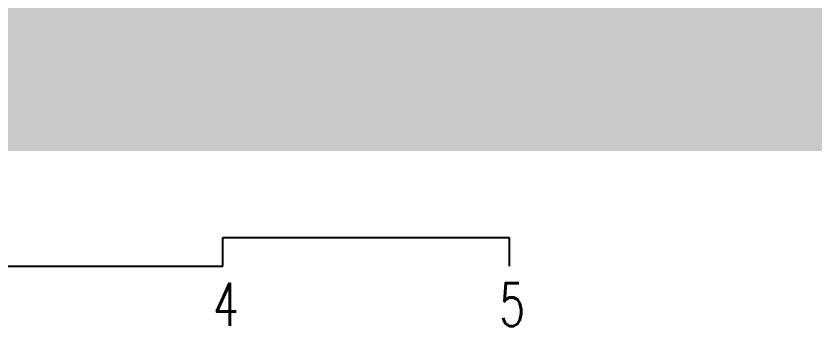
# Model space of a CAD drawing. Header units: metres. Extents: x -442 to 316, y -503 to 125.
# Drawn here: x 92.898 to 95.686, y -299.908 to -298.825 of the extents above; entities that cross this region are included whole.
import ezdxf

# ---------------------------------------------------------------- set-up
doc = ezdxf.new("R2010")
doc.units = ezdxf.units.M
for name, color, linetype in [('popis', 6, 'Continuous'), ('SRAFA', 251, 'Continuous'), ('SRAFY', 3, 'Continuous')]:
    doc.layers.add(name, color=color, linetype=linetype)
doc.styles.add('ROMANS', font='romans.shx', dxfattribs={"width": 0.7})

msp = doc.modelspace()

# ---------------------------------------------------------------- hatches: boundary and pattern name
at = {"layer": 'SRAFA', "linetype": 'Continuous'}
msp.add_hatch(color=256, dxfattribs=at).paths.add_polyline_path([(108.638606, -298.296843), (100.070766, -298.296843), (100.070766, -298.796843), (89.620766, -298.796843), (89.620766, -298.296843), (87.115319, -298.296843), (87.115319, -299.296898), (108.638606, -299.296898)])

# ---------------------------------------------------------------- linework, layer by layer
at = {"layer": 'SRAFY', "linetype": 'Continuous'}
for p, q in [((93.620766, -299.698997), (93.620766, -299.598997)), ((93.620766, -299.598997), (94.620766, -299.598997)), ((94.620766, -299.598997), (94.620766, -299.698997)), ((92.620766, -299.698997), (93.620766, -299.698997))]:
    msp.add_line(p, q, dxfattribs=at)

# ---------------------------------------------------------------- texts
at = {"layer": 'popis', "linetype": 'Continuous', "char_height": 0.15, "width": 2.20915077, "attachment_point": 1, "style": 'ROMANS'}
for s, insert in [('4', (93.586651, -299.757648)), ('5', (94.586651, -299.757984))]:
    msp.add_mtext(s, dxfattribs=dict(at, insert=insert))

doc.saveas('drawing.dxf')
